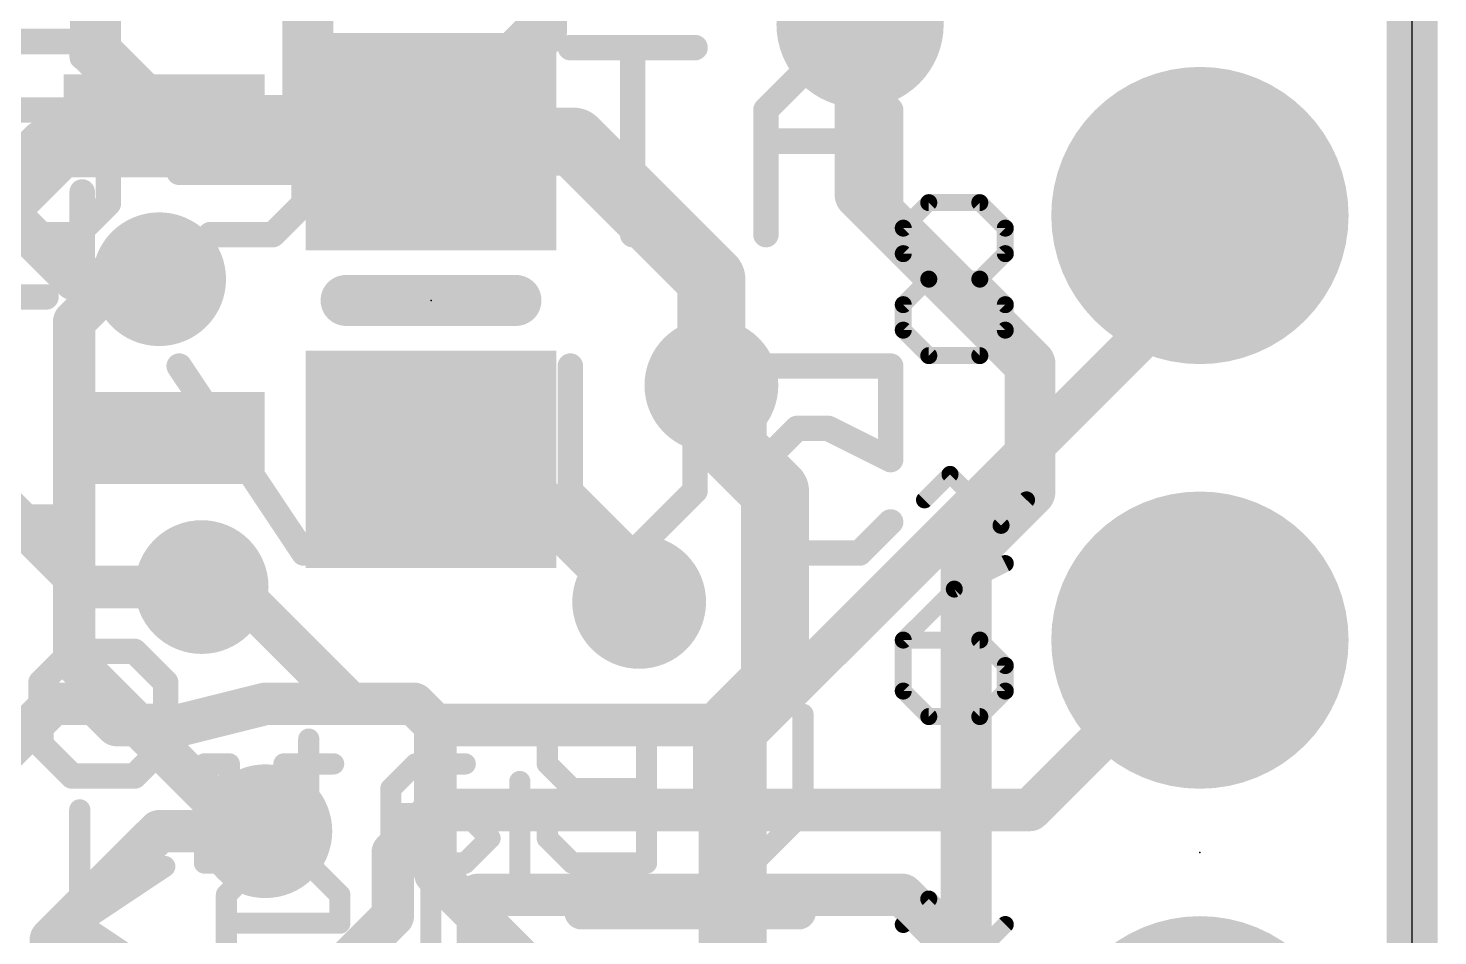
# Model space of a CAD drawing. Extents: x -9 to 9, y -1.3 to 37.
# Drawn here: x 0.61 to 9.04, y 17.28 to 22.71 of the extents above; entities that cross this region are included whole.
import ezdxf

# ---------------------------------------------------------------- set-up
doc = ezdxf.new("R2010")
doc.units = 0
for name, color, linetype in [('1', 12, 'CONTINUOUS'), ('16', 132, 'CONTINUOUS'), ('17', 110, 'CONTINUOUS'), ('18', 110, 'CONTINUOUS'), ('20', 53, 'CONTINUOUS'), ('21', 40, 'CONTINUOUS'), ('22', 6, 'CONTINUOUS'), ('23', 53, 'CONTINUOUS')]:
    doc.layers.add(name, color=color, linetype=linetype)

# ---------------------------------------------------------------- blocks, each defined once
blk = doc.blocks.new('RECT')
blk.add_solid([(-0.5, -0.5), (0.5, -0.5), (-0.5, 0.5), (0.5, 0.5)])
blk = doc.blocks.new('ROUNDP')
at = {"const_width": 0.5}
blk.add_lwpolyline([(0, -0.25, 1), (0, 0.25, 1), (0, -0.25)], format="xyb", dxfattribs=at)
blk = doc.blocks.new('PIE')
at = {"const_width": 0.5}
blk.add_lwpolyline([(0, -0.25, 1), (0, 0.25, 1), (0, -0.25)], format="xyb", dxfattribs=at)
blk = doc.blocks.new('ROUNDV')
at = {"const_width": 0.5}
blk.add_lwpolyline([(0, -0.25, 1), (0, 0.25, 1), (0, -0.25)], format="xyb", dxfattribs=at)

msp = doc.modelspace()

# ---------------------------------------------------------------- linework, layer by layer
at = {"layer": '1'}
for points, const_width in [([(3.683, 22.6924), (3.683, 23.5847)], 0.3048), ([(1.016, 23.495), (1.016, 22.57)], 0.3048), ([(3.683, 22.6924), (3.0226, 22.032)], 0.3048), ([(1.016, 22.57), (1.427, 22.159)], 0.3048), ([(1.427, 22.159), (2.8956, 22.159)], 0.3048), ([(2.8956, 22.159), (3.0226, 22.032)], 0.3048), ([(3.0226, 22.032), (3.368, 22.032)], 0.4064), ([(3.876, 22.032), (3.0226, 22.032)], 0.4064), ([(3.876, 22.032), (4.699, 21.209)], 0.4064), ([(0.381, 21.717), (0.889, 21.209)], 0.254), ([(7.62, 21.59), (7.62, 21.209)], 0.254), ([(4.699, 21.209), (4.699, 20.574)], 0.4064), ([(0.889, 21.209), (1.397, 21.209)], 0.254), ([(7.62, 21.209), (4.953, 18.542)], 0.254), ([(4.699, 20.574), (4.4806, 20.574)], 0.3048), ([(3.0226, 20.132), (2.733, 20.132)], 0.4064), ([(2.733, 20.132), (3.4138, 20.132)], 0.3048), ([(3.4138, 20.132), (4.2672, 19.2786)], 0.3048), ([(0.254, 20.066), (0.9525, 19.3675)], 0.254), ([(0.9525, 19.3675), (1.651, 19.3675)], 0.254), ([(1.27, 19.3675), (1.651, 19.3675)], 0.254), ([(6.604, 18.034), (7.62, 19.05)], 0.254), ([(0.762, 18.669), (0.25, 18.157)], 0.254), ([(1.016, 18.669), (0.762, 18.669)], 0.254), ([(1.143, 18.542), (1.016, 18.669)], 0.254), ([(2.032, 18.669), (1.524, 18.542)], 0.254), ([(2.921, 18.669), (2.032, 18.669)], 0.254), ([(3.048, 18.542), (2.921, 18.669)], 0.254), ([(1.524, 18.542), (1.143, 18.542)], 0.254), ([(4.953, 18.542), (3.048, 18.542)], 0.254), ([(2.794, 17.78), (3.048, 18.034)], 0.254), ([(3.048, 18.034), (6.604, 18.034)], 0.254), ([(0.75, 17.26), (1.397, 17.907)], 0.254), ([(1.397, 17.907), (2.032, 17.907)], 0.254), ([(2.794, 17.399), (2.794, 17.78)], 0.254), ([(3.302, 17.018), (3.302, 17.526)], 0.254), ([(3.302, 17.526), (5.842, 17.526)], 0.254), ([(5.842, 17.526), (6.858, 16.51)], 0.254), ([(2.54, 17.145), (2.794, 17.399)], 0.254), ([(0.75, 16.447), (0.75, 17.26)], 0.254)]:
    msp.add_lwpolyline(points, dxfattribs=dict(at, const_width=const_width))
for points, const_width in [([(3.7369, 22.6385, 1), (3.6291, 22.7463)], 0.1524), ([(3.6068, 22.6924, 1), (3.7592, 22.6924)], 0.1524), ([(1.0699, 22.6239, 1), (0.9621, 22.5161)], 0.1524), ([(0.9398, 22.57, 1), (1.0922, 22.57)], 0.1524), ([(1.427, 22.2352, 1), (1.427, 22.0828)], 0.1524), ([(1.3731, 22.1051, 1), (1.4809, 22.2129)], 0.1524), ([(2.9495, 22.2129, 1), (2.8417, 22.1051)], 0.1524), ([(2.8956, 22.0828, 1), (2.8956, 22.2352)], 0.1524), ([(3.0226, 22.1336, 1), (3.0226, 21.9304)], 0.2032), ([(3.0226, 22.1336, 1), (3.0226, 21.9304)], 0.2032), ([(3.368, 21.9304, 1), (3.368, 22.1336)], 0.2032), ([(3.9478, 22.1038, 1), (3.8042, 21.9602)], 0.2032), ([(3.876, 21.9304, 1), (3.876, 22.1336)], 0.2032), ([(2.9687, 22.0859, 1), (3.0765, 21.9781)], 0.1524), ([(2.9687, 21.9781, 1), (3.0765, 22.0859)], 0.1524), ([(7.6835, 21.59, 1), (7.5565, 21.59)], 0.127), ([(4.8006, 21.209, 1), (4.5974, 21.209)], 0.2032), ([(0.889, 21.2725, 1), (0.889, 21.1455)], 0.127), ([(1.397, 21.1455, 1), (1.397, 21.2725)], 0.127), ([(4.6272, 21.1372, 1), (4.7708, 21.2808)], 0.2032), ([(7.6649, 21.1641, 1), (7.5751, 21.2539)], 0.127), ([(0.8441, 21.1641, 1), (0.9339, 21.2539)], 0.127), ([(7.5565, 21.209, 1), (7.6835, 21.209)], 0.127), ([(4.4806, 20.6502, 1), (4.4806, 20.4978)], 0.1524), ([(4.5974, 20.574, 1), (4.8006, 20.574)], 0.2032), ([(4.699, 20.4978, 1), (4.699, 20.6502)], 0.1524), ([(2.733, 20.2336, 1), (2.733, 20.0304)], 0.2032), ([(3.0226, 20.0304, 1), (3.0226, 20.2336)], 0.2032), ([(2.733, 20.2082, 1), (2.733, 20.0558)], 0.1524), ([(3.4677, 20.1859, 1), (3.3599, 20.0781)], 0.1524), ([(3.4138, 20.0558, 1), (3.4138, 20.2082)], 0.1524), ([(0.9525, 19.431, 1), (0.9525, 19.304)], 0.127), ([(0.9076, 19.3226, 1), (0.9974, 19.4124)], 0.127), ([(1.27, 19.431, 1), (1.27, 19.304)], 0.127), ([(1.651, 19.304, 1), (1.651, 19.431)], 0.127), ([(1.651, 19.304, 1), (1.651, 19.431)], 0.127), ([(4.2133, 19.2247, 1), (4.3211, 19.3325)], 0.1524), ([(7.6649, 19.0051, 1), (7.5751, 19.0949)], 0.127), ([(0.762, 18.7325, 1), (0.762, 18.6055)], 0.127), ([(0.8069, 18.6241, 1), (0.7171, 18.7139)], 0.127), ([(1.0609, 18.7139, 1), (0.9711, 18.6241)], 0.127), ([(1.016, 18.6055, 1), (1.016, 18.7325)], 0.127), ([(2.032, 18.7325, 1), (2.032, 18.6055)], 0.127), ([(2.0474, 18.6074, 1), (2.0166, 18.7306)], 0.127), ([(2.9659, 18.7139, 1), (2.8761, 18.6241)], 0.127), ([(2.921, 18.6055, 1), (2.921, 18.7325)], 0.127), ([(1.143, 18.6055, 1), (1.143, 18.4785)], 0.127), ([(1.0981, 18.4971, 1), (1.1879, 18.5869)], 0.127), ([(1.5086, 18.6036, 1), (1.5394, 18.4804)], 0.127), ([(1.524, 18.4785, 1), (1.524, 18.6055)], 0.127), ([(3.048, 18.6055, 1), (3.048, 18.4785)], 0.127), ([(3.0031, 18.4971, 1), (3.0929, 18.5869)], 0.127), ([(4.9081, 18.5869, 1), (4.9979, 18.4971)], 0.127), ([(4.953, 18.4785, 1), (4.953, 18.6055)], 0.127), ([(3.048, 18.0975, 1), (3.048, 17.9705)], 0.127), ([(3.0929, 17.9891, 1), (3.0031, 18.0789)], 0.127), ([(6.5591, 18.0789, 1), (6.6489, 17.9891)], 0.127), ([(6.604, 17.9705, 1), (6.604, 18.0975)], 0.127), ([(1.397, 17.9705, 1), (1.397, 17.8435)], 0.127), ([(1.4419, 17.8621, 1), (1.3521, 17.9519)], 0.127), ([(2.032, 17.8435, 1), (2.032, 17.9705)], 0.127), ([(2.8575, 17.78, 1), (2.7305, 17.78)], 0.127), ([(2.7491, 17.8249, 1), (2.8389, 17.7351)], 0.127), ([(3.3655, 17.526, 1), (3.2385, 17.526)], 0.127), ([(3.302, 17.5895, 1), (3.302, 17.4625)], 0.127), ([(5.8869, 17.5709, 1), (5.7971, 17.4811)], 0.127), ([(5.842, 17.4625, 1), (5.842, 17.5895)], 0.127), ([(2.7305, 17.399, 1), (2.8575, 17.399)], 0.127), ([(2.8389, 17.3541, 1), (2.7491, 17.4439)], 0.127), ([(0.8135, 17.26, 1), (0.6865, 17.26)], 0.127), ([(0.7051, 17.3049, 1), (0.7949, 17.2151)], 0.127)]:
    msp.add_lwpolyline(points, format="xyb", dxfattribs=dict(at, const_width=const_width))
at = {"layer": '16'}
for points, const_width in [([(8.89, 0), (8.89, 36.83)], 0.3048), ([(2.286, 26.416), (2.286, 22.225)], 0.3048), ([(5.588, 21.717), (5.588, 25.019)], 0.3048), ([(2.286, 22.225), (2.032, 21.971)], 0.3048), ([(0.0635, 21.2946), (0.7399, 21.971)], 0.4064), ([(2.032, 21.971), (0.7399, 21.971)], 0.3048), ([(6.604, 20.701), (5.588, 21.717)], 0.3048), ([(1.143, 21.209), (0.889, 20.955)], 0.254), ([(1.397, 21.209), (1.143, 21.209)], 0.254), ([(0.889, 20.955), (0.889, 18.923)], 0.254), ([(6.604, 19.939), (6.604, 20.701)], 0.3048), ([(4.826, 20.447), (4.699, 20.574)], 0.4064), ([(4.826, 20.193), (4.826, 20.447)], 0.4064), ([(5.08, 19.939), (4.826, 20.193)], 0.4064), ([(5.08, 18.796), (5.08, 19.939)], 0.4064), ([(6.223, 19.558), (6.604, 19.939)], 0.3048), ([(1.651, 19.3675), (1.651, 19.558)], 0.254), ([(1.651, 19.558), (2.54, 18.669)], 0.254), ([(6.223, 16.129), (6.223, 19.558)], 0.3048), ([(0.889, 18.923), (1.905, 17.907)], 0.254), ([(4.826, 18.542), (5.08, 18.796)], 0.4064), ([(2.54, 18.669), (2.921, 18.669)], 0.254), ([(2.921, 18.669), (3.048, 18.542)], 0.254), ([(4.826, 15.24), (4.826, 18.542)], 0.4064), ([(3.048, 18.542), (3.048, 17.653)], 0.254), ([(1.905, 17.907), (2.032, 17.907)], 0.254), ([(4.064, 16.637), (3.048, 17.653)], 0.254)]:
    msp.add_lwpolyline(points, dxfattribs=dict(at, const_width=const_width))
for points, const_width in [([(2.3399, 22.1711, 1), (2.2321, 22.2789)], 0.1524), ([(2.2098, 22.225, 1), (2.3622, 22.225)], 0.1524), ([(0.8118, 21.8992, 1), (0.6681, 22.0428)], 0.2032), ([(0.7399, 22.0472, 1), (0.7399, 21.8948)], 0.1524), ([(1.9781, 22.0249, 1), (2.0859, 21.9171)], 0.1524), ([(2.032, 21.8948, 1), (2.032, 22.0472)], 0.1524), ([(5.6419, 21.7709, 1), (5.5341, 21.6631)], 0.1524), ([(5.5118, 21.717, 1), (5.6642, 21.717)], 0.1524), ([(1.143, 21.2725, 1), (1.143, 21.1455)], 0.127), ([(1.1879, 21.1641, 1), (1.0981, 21.2539)], 0.127), ([(1.397, 21.1455, 1), (1.397, 21.2725)], 0.127), ([(0.9525, 20.955, 1), (0.8255, 20.955)], 0.127), ([(0.8441, 20.9999, 1), (0.9339, 20.9101)], 0.127), ([(6.6802, 20.701, 1), (6.5278, 20.701)], 0.1524), ([(6.5501, 20.6471, 1), (6.6579, 20.7549)], 0.1524), ([(4.7708, 20.6458, 1), (4.6272, 20.5022)], 0.2032), ([(4.9276, 20.447, 1), (4.7244, 20.447)], 0.2032), ([(4.7542, 20.3752, 1), (4.8978, 20.5188)], 0.2032), ([(4.8978, 20.2648, 1), (4.7542, 20.1212)], 0.2032), ([(4.7244, 20.193, 1), (4.9276, 20.193)], 0.2032), ([(5.1816, 19.939, 1), (4.9784, 19.939)], 0.2032), ([(5.0082, 19.8672, 1), (5.1518, 20.0108)], 0.2032), ([(6.6579, 19.8851, 1), (6.5501, 19.9929)], 0.1524), ([(6.5278, 19.939, 1), (6.6802, 19.939)], 0.1524), ([(1.7145, 19.558, 1), (1.5875, 19.558)], 0.127), ([(1.6959, 19.6029, 1), (1.6061, 19.5131)], 0.127), ([(6.2992, 19.558, 1), (6.1468, 19.558)], 0.1524), ([(6.1691, 19.6119, 1), (6.2769, 19.5041)], 0.1524), ([(1.5875, 19.3675, 1), (1.7145, 19.3675)], 0.127), ([(0.9339, 18.9679, 1), (0.8441, 18.8781)], 0.127), ([(0.8255, 18.923, 1), (0.9525, 18.923)], 0.127), ([(5.1518, 18.7242, 1), (5.0082, 18.8678)], 0.2032), ([(4.9784, 18.796, 1), (5.1816, 18.796)], 0.2032), ([(2.54, 18.7325, 1), (2.54, 18.6055)], 0.127), ([(2.9659, 18.7139, 1), (2.8761, 18.6241)], 0.127), ([(2.921, 18.6055, 1), (2.921, 18.7325)], 0.127), ([(2.4951, 18.6241, 1), (2.5849, 18.7139)], 0.127), ([(4.9276, 18.542, 1), (4.7244, 18.542)], 0.2032), ([(4.7542, 18.6138, 1), (4.8978, 18.4702)], 0.2032), ([(3.1115, 18.542, 1), (2.9845, 18.542)], 0.127), ([(3.0031, 18.4971, 1), (3.0929, 18.5869)], 0.127), ([(1.905, 17.9705, 1), (1.905, 17.8435)], 0.127), ([(1.8601, 17.8621, 1), (1.9499, 17.9519)], 0.127), ([(2.032, 17.8435, 1), (2.032, 17.9705)], 0.127), ([(3.0929, 17.6979, 1), (3.0031, 17.6081)], 0.127), ([(2.9845, 17.653, 1), (3.1115, 17.653)], 0.127)]:
    msp.add_lwpolyline(points, format="xyb", dxfattribs=dict(at, const_width=const_width))
at = {"layer": '20'}
msp.add_line((8.89, 0.4445), (8.89, 34.163), dxfattribs=at)
at = {"layer": '21'}
for points, const_width in [([(-0.683, 22.631), (0.937, 22.631)], 0.1524), ([(0.937, 22.631), (0.937, 22.537)], 0.1524), ([(0.937, 21.731), (0.937, 20.687)], 0.1524), ([(5.8463, 21.5145), (5.9988, 21.667)], 0.1016), ([(5.9988, 21.667), (6.3039, 21.667)], 0.1016), ([(6.3039, 21.667), (6.4564, 21.5145)], 0.1016), ([(5.8463, 21.3619), (5.8463, 21.5145)], 0.1016), ([(6.4564, 21.5145), (6.4564, 21.3619)], 0.1016), ([(5.9988, 21.2094), (5.8463, 21.3619)], 0.1016), ([(6.4564, 21.3619), (6.3039, 21.2094)], 0.1016), ([(5.8463, 21.0569), (5.9988, 21.2094)], 0.1016), ([(5.9988, 21.2094), (6.3039, 21.2094)], 0.1016), ([(6.3039, 21.2094), (6.4564, 21.0569)], 0.1016), ([(3.5306, 21.082), (2.5146, 21.082)], 0.3048), ([(5.8463, 20.9043), (5.8463, 21.0569)], 0.1016), ([(6.4564, 21.0569), (6.4564, 20.9043)], 0.1016), ([(5.9988, 20.7518), (5.8463, 20.9043)], 0.1016), ([(6.4564, 20.9043), (6.3039, 20.7518)], 0.1016), ([(6.3039, 20.7518), (5.9988, 20.7518)], 0.1016), ([(5.9733, 19.889), (6.1258, 20.0415)], 0.1016), ([(6.1258, 20.0415), (6.4309, 19.7365)], 0.1016), ([(0.937, 19.881), (0.937, 19.787)], 0.1524), ([(6.4309, 19.7365), (6.5834, 19.889)], 0.1016), ([(0.937, 19.787), (-0.683, 19.787)], 0.1524), ([(6.4564, 19.508), (6.1513, 19.3555)], 0.1016), ([(6.1513, 19.3555), (5.8463, 19.0504)], 0.1016), ([(0.8769, 18.9829), (0.6904, 18.7965)], 0.1524), ([(1.2497, 18.9829), (0.8769, 18.9829)], 0.1524), ([(1.4361, 18.7965), (1.2497, 18.9829)], 0.1524), ([(5.8463, 19.0504), (5.8463, 18.7453)], 0.1016), ([(6.3039, 19.0504), (5.8463, 19.0504)], 0.1016), ([(6.4564, 18.8979), (6.3039, 19.0504)], 0.1016), ([(6.4564, 18.7453), (6.4564, 18.8979)], 0.1016), ([(0.6904, 18.7965), (0.6904, 18.4236)], 0.1524), ([(1.4361, 18.4236), (1.4361, 18.7965)], 0.1524), ([(5.8463, 18.7453), (5.9988, 18.5928)], 0.1016), ([(6.3039, 18.5928), (6.4564, 18.7453)], 0.1016), ([(5.9988, 18.5928), (6.3039, 18.5928)], 0.1016), ([(0.6904, 18.4236), (0.8769, 18.2372)], 0.1524), ([(1.2497, 18.2372), (1.4361, 18.4236)], 0.1524), ([(0.8769, 18.2372), (1.2497, 18.2372)], 0.1524), ([(3.5535, 18.2043), (3.5535, 17.5264)], 0.127), ([(0.9223, 17.018), (0.9223, 18.0349)], 0.127), ([(3.0213, 17.8654), (3.0213, 17.1875)], 0.127), ([(0.9223, 17.357), (1.4307, 17.6959)], 0.127), ([(1.7994, 17.5264), (1.9688, 17.6959)], 0.127), ([(1.9688, 17.6959), (2.3078, 17.6959)], 0.127), ([(2.3078, 17.6959), (2.4773, 17.5264)], 0.127), ([(2.8518, 17.6959), (3.1908, 17.6959)], 0.127), ([(1.7994, 17.1875), (1.7994, 17.5264)], 0.127), ([(2.4773, 17.5264), (2.4773, 17.357)], 0.127), ([(5.8463, 17.349), (5.9988, 17.5015)], 0.1016), ([(5.9988, 17.5015), (6.3039, 17.1965)], 0.1016), ([(3.922, 17.421), (5.222, 17.421)], 0.2032), ([(1.4307, 17.018), (0.9223, 17.357)], 0.127), ([(2.4773, 17.357), (1.7994, 17.357)], 0.127), ([(6.3039, 17.1965), (6.4564, 17.349)], 0.1016)]:
    msp.add_lwpolyline(points, dxfattribs=dict(at, const_width=const_width))
for points, const_width in [([(0.9751, 22.631, 1), (0.8989, 22.631)], 0.0762), ([(0.937, 22.5929, 1), (0.937, 22.6691)], 0.0762), ([(0.8989, 22.537, 1), (0.9751, 22.537)], 0.0762), ([(0.9751, 21.731, 1), (0.8989, 21.731)], 0.0762), ([(5.9988, 21.6924, 1), (5.9988, 21.6416)], 0.0508), ([(6.0168, 21.649, 1), (5.9808, 21.6849)], 0.0508), ([(6.3218, 21.6849, 1), (6.2859, 21.649)], 0.0508), ([(6.3039, 21.6416, 1), (6.3039, 21.6924)], 0.0508), ([(5.8717, 21.5145, 1), (5.8209, 21.5145)], 0.0508), ([(5.8283, 21.5324, 1), (5.8642, 21.4965)], 0.0508), ([(6.4818, 21.5145, 1), (6.431, 21.5145)], 0.0508), ([(6.4384, 21.4965, 1), (6.4744, 21.5324)], 0.0508), ([(5.8642, 21.3799, 1), (5.8283, 21.344)], 0.0508), ([(6.4744, 21.344, 1), (6.4384, 21.3799)], 0.0508), ([(5.8209, 21.3619, 1), (5.8717, 21.3619)], 0.0508), ([(6.431, 21.3619, 1), (6.4818, 21.3619)], 0.0508), ([(5.9988, 21.2348, 1), (5.9988, 21.184)], 0.0508), ([(6.0168, 21.1914, 1), (5.9808, 21.2274)], 0.0508), ([(5.9808, 21.1914, 1), (6.0168, 21.2274)], 0.0508), ([(6.3218, 21.2274, 1), (6.2859, 21.1914)], 0.0508), ([(6.2859, 21.2274, 1), (6.3218, 21.1914)], 0.0508), ([(6.3039, 21.184, 1), (6.3039, 21.2348)], 0.0508), ([(2.5146, 21.1582, 1), (2.5146, 21.0058)], 0.1524), ([(3.5306, 21.0058, 1), (3.5306, 21.1582)], 0.1524), ([(5.8717, 21.0569, 1), (5.8209, 21.0569)], 0.0508), ([(5.8283, 21.0748, 1), (5.8642, 21.0389)], 0.0508), ([(6.4818, 21.0569, 1), (6.431, 21.0569)], 0.0508), ([(6.4384, 21.0389, 1), (6.4744, 21.0748)], 0.0508), ([(5.8642, 20.9223, 1), (5.8283, 20.8864)], 0.0508), ([(5.8209, 20.9043, 1), (5.8717, 20.9043)], 0.0508), ([(6.431, 20.9043, 1), (6.4818, 20.9043)], 0.0508), ([(6.4744, 20.8864, 1), (6.4384, 20.9223)], 0.0508), ([(5.9988, 20.7772, 1), (5.9988, 20.7264)], 0.0508), ([(5.9808, 20.7338, 1), (6.0168, 20.7698)], 0.0508), ([(6.2859, 20.7698, 1), (6.3218, 20.7338)], 0.0508), ([(6.3039, 20.7264, 1), (6.3039, 20.7772)], 0.0508), ([(0.8989, 20.687, 1), (0.9751, 20.687)], 0.0762), ([(6.1438, 20.0595, 1), (6.1078, 20.0236)], 0.0508), ([(6.1438, 20.0236, 1), (6.1078, 20.0595)], 0.0508), ([(0.9751, 19.881, 1), (0.8989, 19.881)], 0.0762), ([(5.9553, 19.9069, 1), (5.9912, 19.871)], 0.0508), ([(6.6014, 19.871, 1), (6.5654, 19.9069)], 0.0508), ([(0.8989, 19.787, 1), (0.9751, 19.787)], 0.0762), ([(0.937, 19.7489, 1), (0.937, 19.8251)], 0.0762), ([(6.4129, 19.7544, 1), (6.4488, 19.7185)], 0.0508), ([(6.4129, 19.7185, 1), (6.4488, 19.7544)], 0.0508), ([(6.4678, 19.4853, 1), (6.445, 19.5307)], 0.0508), ([(6.14, 19.3782, 1), (6.1627, 19.3327)], 0.0508), ([(6.1693, 19.3375, 1), (6.1334, 19.3734)], 0.0508), ([(0.8769, 19.021, 1), (0.8769, 18.9448)], 0.0762), ([(0.9038, 18.956, 1), (0.8499, 19.0098)], 0.0762), ([(1.2767, 19.0098, 1), (1.2228, 18.956)], 0.0762), ([(1.2497, 18.9448, 1), (1.2497, 19.021)], 0.0762), ([(5.8283, 19.0684, 1), (5.8642, 19.0324)], 0.0508), ([(5.8717, 19.0504, 1), (5.8209, 19.0504)], 0.0508), ([(5.8463, 19.0758, 1), (5.8463, 19.025)], 0.0508), ([(6.3218, 19.0684, 1), (6.2859, 19.0324)], 0.0508), ([(6.3039, 19.025, 1), (6.3039, 19.0758)], 0.0508), ([(6.4818, 18.8979, 1), (6.431, 18.8979)], 0.0508), ([(6.4384, 18.8799, 1), (6.4744, 18.9158)], 0.0508), ([(0.7285, 18.7965, 1), (0.6523, 18.7965)], 0.0762), ([(0.6635, 18.8234, 1), (0.7174, 18.7695)], 0.0762), ([(1.4742, 18.7965, 1), (1.398, 18.7965)], 0.0762), ([(1.4092, 18.7695, 1), (1.4631, 18.8234)], 0.0762), ([(5.8642, 18.7633, 1), (5.8283, 18.7274)], 0.0508), ([(6.4744, 18.7274, 1), (6.4384, 18.7633)], 0.0508), ([(5.8209, 18.7453, 1), (5.8717, 18.7453)], 0.0508), ([(6.431, 18.7453, 1), (6.4818, 18.7453)], 0.0508), ([(5.9988, 18.6182, 1), (5.9988, 18.5674)], 0.0508), ([(5.9808, 18.5748, 1), (6.0168, 18.6108)], 0.0508), ([(6.2859, 18.6108, 1), (6.3218, 18.5748)], 0.0508), ([(6.3039, 18.5674, 1), (6.3039, 18.6182)], 0.0508), ([(0.7174, 18.4506, 1), (0.6635, 18.3967)], 0.0762), ([(0.6523, 18.4236, 1), (0.7285, 18.4236)], 0.0762), ([(1.398, 18.4236, 1), (1.4742, 18.4236)], 0.0762), ([(1.4631, 18.3967, 1), (1.4092, 18.4506)], 0.0762), ([(0.8769, 18.2753, 1), (0.8769, 18.1991)], 0.0762), ([(0.8499, 18.2103, 1), (0.9038, 18.2641)], 0.0762), ([(1.2228, 18.2641, 1), (1.2767, 18.2103)], 0.0762), ([(1.2497, 18.1991, 1), (1.2497, 18.2753)], 0.0762), ([(3.5852, 18.2043, 1), (3.5217, 18.2043)], 0.0635), ([(0.9541, 18.0349, 1), (0.8906, 18.0349)], 0.0635), ([(3.0531, 17.8654, 1), (2.9895, 17.8654)], 0.0635), ([(1.4484, 17.6695, 1), (1.4131, 17.7223)], 0.0635), ([(1.9688, 17.7277, 1), (1.9688, 17.6642)], 0.0635), ([(1.9913, 17.6735, 1), (1.9464, 17.7184)], 0.0635), ([(2.3302, 17.7184, 1), (2.2853, 17.6735)], 0.0635), ([(2.3078, 17.6642, 1), (2.3078, 17.7277)], 0.0635), ([(2.8518, 17.7277, 1), (2.8518, 17.6642)], 0.0635), ([(3.1908, 17.6642, 1), (3.1908, 17.7277)], 0.0635), ([(1.8311, 17.5264, 1), (1.7676, 17.5264)], 0.0635), ([(1.7769, 17.5489, 1), (1.8218, 17.504)], 0.0635), ([(2.509, 17.5264, 1), (2.4455, 17.5264)], 0.0635), ([(2.4548, 17.504, 1), (2.4997, 17.5489)], 0.0635), ([(3.5217, 17.5264, 1), (3.5852, 17.5264)], 0.0635), ([(6.0168, 17.5195, 1), (5.9808, 17.4836)], 0.0508), ([(6.0168, 17.4836, 1), (5.9808, 17.5195)], 0.0508), ([(3.922, 17.4718, 1), (3.922, 17.3702)], 0.1016), ([(5.222, 17.3702, 1), (5.222, 17.4718)], 0.1016), ([(0.9399, 17.3834, 1), (0.9047, 17.3305)], 0.0635), ([(0.9047, 17.3834, 1), (0.9399, 17.3305)], 0.0635), ([(1.7994, 17.3887, 1), (1.7994, 17.3252)], 0.0635), ([(2.4455, 17.357, 1), (2.509, 17.357)], 0.0635), ([(2.4773, 17.3252, 1), (2.4773, 17.3887)], 0.0635), ([(5.8283, 17.3669, 1), (5.8642, 17.331)], 0.0508), ([(6.4744, 17.331, 1), (6.4384, 17.3669)], 0.0508)]:
    msp.add_lwpolyline(points, format="xyb", dxfattribs=dict(at, const_width=const_width))
at = {"layer": '22'}
for points, const_width in [([(4.6014, 22.5943), (3.8557, 22.5943)], 0.1524), ([(4.2286, 21.4757), (4.2286, 22.5943)], 0.1524), ([(5.3979, 22.5943), (5.0251, 22.2214)], 0.1524), ([(5.7708, 22.2214), (5.3979, 22.5943)], 0.1524), ([(0.3475, 22.2214), (0.9068, 22.2214)], 0.1524), ([(0.9068, 22.2214), (1.0932, 22.035)], 0.1524), ([(1.7033, 22.2214), (1.5169, 22.035)], 0.1524), ([(2.0762, 22.2214), (1.7033, 22.2214)], 0.1524), ([(2.2626, 22.035), (2.0762, 22.2214)], 0.1524), ([(2.8727, 22.2214), (2.6863, 22.035)], 0.1524), ([(3.0592, 22.035), (2.8727, 22.2214)], 0.1524), ([(3.2456, 22.2214), (3.0592, 22.035)], 0.1524), ([(3.432, 22.2214), (3.2456, 22.2214)], 0.1524), ([(3.432, 21.4757), (3.432, 22.2214)], 0.1524), ([(5.0251, 22.2214), (5.0251, 21.4757)], 0.1524), ([(5.7708, 21.4757), (5.7708, 22.2214)], 0.1524), ([(1.0932, 22.035), (1.0932, 21.6621)], 0.1524), ([(1.5169, 22.035), (1.5169, 21.8485)], 0.1524), ([(2.2626, 21.6621), (2.2626, 22.035)], 0.1524), ([(2.6863, 22.035), (2.6863, 21.4757)], 0.1524), ([(3.0592, 22.035), (3.0592, 21.4757)], 0.1524), ([(5.7708, 22.035), (5.0251, 22.035)], 0.1524), ([(1.5169, 21.8485), (2.2626, 21.8485)], 0.1524), ([(1.0932, 21.6621), (0.9068, 21.4757)], 0.1524), ([(2.0762, 21.4757), (2.2626, 21.6621)], 0.1524), ([(0.9068, 21.4757), (0.3475, 21.4757)], 0.1524), ([(1.7033, 21.4757), (2.0762, 21.4757)], 0.1524), ([(0.7204, 21.1029), (0.5339, 21.1029)], 0.1524), ([(2.2626, 19.5707), (1.5169, 20.6893)], 0.1524), ([(3.8557, 19.9436), (3.8557, 20.6893)], 0.1524), ([(4.6014, 20.6893), (4.6014, 19.9436)], 0.1524), ([(5.0251, 20.6893), (5.7708, 20.6893)], 0.1524), ([(5.7708, 20.6893), (5.7708, 20.13)], 0.1524), ([(5.2115, 20.3164), (5.0251, 20.13)], 0.1524), ([(5.3979, 20.3164), (5.2115, 20.3164)], 0.1524), ([(5.7708, 20.13), (5.3979, 20.3164)], 0.1524), ([(5.0251, 20.13), (5.0251, 19.7571)], 0.1524), ([(4.2286, 19.5707), (3.8557, 19.9436)], 0.1524), ([(4.6014, 19.9436), (4.2286, 19.5707)], 0.1524), ([(5.0251, 19.7571), (5.2115, 19.5707)], 0.1524), ([(5.5844, 19.5707), (5.7708, 19.7571)], 0.1524), ([(5.2115, 19.5707), (5.5844, 19.5707)], 0.1524), ([(3.8662, 18.6063), (3.7179, 18.458)], 0.127), ([(4.3111, 18.6063), (3.8662, 18.6063)], 0.127), ([(4.3111, 17.7165), (4.3111, 18.6063)], 0.127), ([(4.6534, 18.0131), (4.6534, 18.6063)], 0.127), ([(5.2466, 18.6063), (5.2466, 18.0131)], 0.127), ([(2.2917, 18.458), (2.2917, 17.8648)], 0.127), ([(3.7179, 18.458), (3.7179, 18.3097)], 0.127), ([(1.8163, 18.3097), (1.6681, 18.3097)], 0.127), ([(1.6681, 18.3097), (1.6681, 18.1614)], 0.127), ([(1.8163, 18.1614), (1.8163, 18.3097)], 0.127), ([(2.44, 18.3097), (2.1434, 18.3097)], 0.127), ([(2.9307, 18.3097), (2.7824, 18.1614)], 0.127), ([(3.2272, 18.3097), (2.9307, 18.3097)], 0.127), ([(3.7179, 18.3097), (3.8662, 18.1614)], 0.127), ([(1.6681, 18.1614), (1.8163, 18.1614)], 0.127), ([(2.7824, 18.1614), (2.7824, 17.7165)], 0.127), ([(3.8662, 18.1614), (3.7179, 18.0131)], 0.127), ([(4.3111, 18.1614), (3.8662, 18.1614)], 0.127), ([(3.2272, 18.0131), (2.7824, 18.0131)], 0.127), ([(3.3755, 17.8648), (3.2272, 18.0131)], 0.127), ([(3.7179, 18.0131), (3.7179, 17.8648)], 0.127), ([(4.95, 17.7165), (4.6534, 18.0131)], 0.127), ([(5.2466, 18.0131), (4.95, 17.7165)], 0.127), ([(1.8163, 17.8648), (1.6681, 17.8648)], 0.127), ([(1.6681, 17.8648), (1.6681, 17.7165)], 0.127), ([(1.8163, 17.7165), (1.8163, 17.8648)], 0.127), ([(2.2917, 17.8648), (2.1434, 17.7165)], 0.127), ([(3.2272, 17.7165), (3.3755, 17.8648)], 0.127), ([(3.7179, 17.8648), (3.8662, 17.7165)], 0.127), ([(1.6681, 17.7165), (1.8163, 17.7165)], 0.127), ([(2.7824, 17.7165), (3.2272, 17.7165)], 0.127), ([(3.8662, 17.7165), (4.3111, 17.7165)], 0.127)]:
    msp.add_lwpolyline(points, dxfattribs=dict(at, const_width=const_width))
for points, const_width in [([(3.8557, 22.6324, 1), (3.8557, 22.5562)], 0.0762), ([(4.2667, 22.5943, 1), (4.1905, 22.5943)], 0.0762), ([(4.6014, 22.5562, 1), (4.6014, 22.6324)], 0.0762), ([(5.4249, 22.6212, 1), (5.371, 22.5673)], 0.0762), ([(5.4249, 22.5673, 1), (5.371, 22.6212)], 0.0762), ([(0.9337, 22.2483, 1), (0.8798, 22.1945)], 0.0762), ([(0.9068, 22.1833, 1), (0.9068, 22.2595)], 0.0762), ([(1.7033, 22.2595, 1), (1.7033, 22.1833)], 0.0762), ([(1.7303, 22.1945, 1), (1.6764, 22.2483)], 0.0762), ([(2.1031, 22.2483, 1), (2.0492, 22.1945)], 0.0762), ([(2.0762, 22.1833, 1), (2.0762, 22.2595)], 0.0762), ([(2.8997, 22.2483, 1), (2.8458, 22.1945)], 0.0762), ([(2.8997, 22.1945, 1), (2.8458, 22.2483)], 0.0762), ([(3.2456, 22.2595, 1), (3.2456, 22.1833)], 0.0762), ([(3.2725, 22.1945, 1), (3.2186, 22.2483)], 0.0762), ([(3.4701, 22.2214, 1), (3.3939, 22.2214)], 0.0762), ([(3.432, 22.1833, 1), (3.432, 22.2595)], 0.0762), ([(5.0632, 22.2214, 1), (4.987, 22.2214)], 0.0762), ([(4.9982, 22.2483, 1), (5.052, 22.1945)], 0.0762), ([(5.8089, 22.2214, 1), (5.7327, 22.2214)], 0.0762), ([(5.7439, 22.1945, 1), (5.7977, 22.2483)], 0.0762), ([(1.1313, 22.035, 1), (1.0551, 22.035)], 0.0762), ([(1.0663, 22.008, 1), (1.1202, 22.0619)], 0.0762), ([(1.555, 22.035, 1), (1.4788, 22.035)], 0.0762), ([(1.49, 22.0619, 1), (1.5438, 22.008)], 0.0762), ([(2.3007, 22.035, 1), (2.2245, 22.035)], 0.0762), ([(2.2357, 22.008, 1), (2.2895, 22.0619)], 0.0762), ([(2.7244, 22.035, 1), (2.6482, 22.035)], 0.0762), ([(2.6594, 22.0619, 1), (2.7132, 22.008)], 0.0762), ([(3.0322, 22.0619, 1), (3.0861, 22.008)], 0.0762), ([(3.0973, 22.035, 1), (3.0211, 22.035)], 0.0762), ([(3.0322, 22.008, 1), (3.0861, 22.0619)], 0.0762), ([(5.0251, 22.0731, 1), (5.0251, 21.9969)], 0.0762), ([(5.7708, 21.9969, 1), (5.7708, 22.0731)], 0.0762), ([(1.5169, 21.8866, 1), (1.5169, 21.8104)], 0.0762), ([(2.2626, 21.8104, 1), (2.2626, 21.8866)], 0.0762), ([(1.4788, 21.8485, 1), (1.555, 21.8485)], 0.0762), ([(1.0551, 21.6621, 1), (1.1313, 21.6621)], 0.0762), ([(1.1202, 21.6352, 1), (1.0663, 21.6891)], 0.0762), ([(2.2245, 21.6621, 1), (2.3007, 21.6621)], 0.0762), ([(2.2895, 21.6352, 1), (2.2357, 21.6891)], 0.0762), ([(0.8798, 21.5026, 1), (0.9337, 21.4488)], 0.0762), ([(0.9068, 21.4376, 1), (0.9068, 21.5138)], 0.0762), ([(1.7033, 21.5138, 1), (1.7033, 21.4376)], 0.0762), ([(2.0492, 21.5026, 1), (2.1031, 21.4488)], 0.0762), ([(2.0762, 21.4376, 1), (2.0762, 21.5138)], 0.0762), ([(2.6482, 21.4757, 1), (2.7244, 21.4757)], 0.0762), ([(3.0211, 21.4757, 1), (3.0973, 21.4757)], 0.0762), ([(3.3939, 21.4757, 1), (3.4701, 21.4757)], 0.0762), ([(4.1905, 21.4757, 1), (4.2667, 21.4757)], 0.0762), ([(4.987, 21.4757, 1), (5.0632, 21.4757)], 0.0762), ([(5.7327, 21.4757, 1), (5.8089, 21.4757)], 0.0762), ([(0.7204, 21.0648, 1), (0.7204, 21.141)], 0.0762), ([(1.5486, 20.7104, 1), (1.4852, 20.6681)], 0.0762), ([(3.8938, 20.6893, 1), (3.8176, 20.6893)], 0.0762), ([(4.6395, 20.6893, 1), (4.5633, 20.6893)], 0.0762), ([(5.0251, 20.7274, 1), (5.0251, 20.6512)], 0.0762), ([(5.8089, 20.6893, 1), (5.7327, 20.6893)], 0.0762), ([(5.7708, 20.6512, 1), (5.7708, 20.7274)], 0.0762), ([(5.2115, 20.3545, 1), (5.2115, 20.2783)], 0.0762), ([(5.2385, 20.2895, 1), (5.1846, 20.3433)], 0.0762), ([(5.415, 20.3505, 1), (5.3809, 20.2823)], 0.0762), ([(5.3979, 20.2783, 1), (5.3979, 20.3545)], 0.0762), ([(5.0632, 20.13, 1), (4.987, 20.13)], 0.0762), ([(4.9982, 20.1569, 1), (5.052, 20.103)], 0.0762), ([(5.7327, 20.13, 1), (5.8089, 20.13)], 0.0762), ([(5.7538, 20.0959, 1), (5.7878, 20.1641)], 0.0762), ([(3.8826, 19.9705, 1), (3.8288, 19.9166)], 0.0762), ([(3.8176, 19.9436, 1), (3.8938, 19.9436)], 0.0762), ([(4.5633, 19.9436, 1), (4.6395, 19.9436)], 0.0762), ([(4.6283, 19.9166, 1), (4.5745, 19.9705)], 0.0762), ([(5.052, 19.7841, 1), (4.9982, 19.7302)], 0.0762), ([(5.7977, 19.7302, 1), (5.7439, 19.7841)], 0.0762), ([(4.987, 19.7571, 1), (5.0632, 19.7571)], 0.0762), ([(5.2115, 19.6088, 1), (5.2115, 19.5326)], 0.0762), ([(5.5844, 19.5326, 1), (5.5844, 19.6088)], 0.0762), ([(2.2309, 19.5496, 1), (2.2943, 19.5918)], 0.0762), ([(4.2016, 19.5976, 1), (4.2555, 19.5438)], 0.0762), ([(4.2016, 19.5438, 1), (4.2555, 19.5976)], 0.0762), ([(5.1846, 19.5438, 1), (5.2385, 19.5976)], 0.0762), ([(5.5574, 19.5976, 1), (5.6113, 19.5438)], 0.0762), ([(3.8662, 18.638, 1), (3.8662, 18.5745)], 0.0635), ([(3.8886, 18.5838, 1), (3.8437, 18.6287)], 0.0635), ([(4.3428, 18.6063, 1), (4.2793, 18.6063)], 0.0635), ([(4.3111, 18.5745, 1), (4.3111, 18.638)], 0.0635), ([(4.6852, 18.6063, 1), (4.6217, 18.6063)], 0.0635), ([(5.2783, 18.6063, 1), (5.2148, 18.6063)], 0.0635), ([(2.3235, 18.458, 1), (2.26, 18.458)], 0.0635), ([(3.7496, 18.458, 1), (3.6861, 18.458)], 0.0635), ([(3.6954, 18.4804, 1), (3.7403, 18.4355)], 0.0635), ([(1.6998, 18.3097, 1), (1.6363, 18.3097)], 0.0635), ([(1.6681, 18.3414, 1), (1.6681, 18.2779)], 0.0635), ([(1.8481, 18.3097, 1), (1.7846, 18.3097)], 0.0635), ([(1.8163, 18.2779, 1), (1.8163, 18.3414)], 0.0635), ([(2.1434, 18.3414, 1), (2.1434, 18.2779)], 0.0635), ([(2.44, 18.2779, 1), (2.44, 18.3414)], 0.0635), ([(2.9307, 18.3414, 1), (2.9307, 18.2779)], 0.0635), ([(2.9531, 18.2872, 1), (2.9082, 18.3321)], 0.0635), ([(3.2272, 18.2779, 1), (3.2272, 18.3414)], 0.0635), ([(3.7403, 18.3321, 1), (3.6954, 18.2872)], 0.0635), ([(3.6861, 18.3097, 1), (3.7496, 18.3097)], 0.0635), ([(1.6681, 18.1931, 1), (1.6681, 18.1296)], 0.0635), ([(1.8163, 18.1296, 1), (1.8163, 18.1931)], 0.0635), ([(2.8141, 18.1614, 1), (2.7506, 18.1614)], 0.0635), ([(2.7599, 18.1838, 1), (2.8048, 18.1389)], 0.0635), ([(3.8662, 18.1931, 1), (3.8662, 18.1296)], 0.0635), ([(3.8437, 18.1389, 1), (3.8886, 18.1838)], 0.0635), ([(3.8886, 18.1389, 1), (3.8437, 18.1838)], 0.0635), ([(4.3111, 18.1296, 1), (4.3111, 18.1931)], 0.0635), ([(1.6363, 18.1614, 1), (1.6998, 18.1614)], 0.0635), ([(1.7846, 18.1614, 1), (1.8481, 18.1614)], 0.0635), ([(2.7824, 18.0448, 1), (2.7824, 17.9813)], 0.0635), ([(3.2497, 18.0355, 1), (3.2048, 17.9906)], 0.0635), ([(3.2272, 17.9813, 1), (3.2272, 18.0448)], 0.0635), ([(3.7496, 18.0131, 1), (3.6861, 18.0131)], 0.0635), ([(3.6954, 18.0355, 1), (3.7403, 17.9906)], 0.0635), ([(4.6217, 18.0131, 1), (4.6852, 18.0131)], 0.0635), ([(4.6759, 18.0355, 1), (4.631, 17.9906)], 0.0635), ([(5.2148, 18.0131, 1), (5.2783, 18.0131)], 0.0635), ([(5.269, 17.9906, 1), (5.2241, 18.0355)], 0.0635), ([(1.6681, 17.8965, 1), (1.6681, 17.833)], 0.0635), ([(1.6998, 17.8648, 1), (1.6363, 17.8648)], 0.0635), ([(1.8481, 17.8648, 1), (1.7846, 17.8648)], 0.0635), ([(1.8163, 17.833, 1), (1.8163, 17.8965)], 0.0635), ([(2.26, 17.8648, 1), (2.3235, 17.8648)], 0.0635), ([(2.3142, 17.8423, 1), (2.2693, 17.8872)], 0.0635), ([(3.398, 17.8423, 1), (3.3531, 17.8872)], 0.0635), ([(3.3531, 17.8423, 1), (3.398, 17.8872)], 0.0635), ([(3.7403, 17.8872, 1), (3.6954, 17.8423)], 0.0635), ([(3.6861, 17.8648, 1), (3.7496, 17.8648)], 0.0635), ([(1.6681, 17.7482, 1), (1.6681, 17.6848)], 0.0635), ([(1.6363, 17.7165, 1), (1.6998, 17.7165)], 0.0635), ([(1.7846, 17.7165, 1), (1.8481, 17.7165)], 0.0635), ([(1.8163, 17.6848, 1), (1.8163, 17.7482)], 0.0635), ([(2.121, 17.739, 1), (2.1659, 17.694)], 0.0635), ([(2.7824, 17.7482, 1), (2.7824, 17.6848)], 0.0635), ([(2.7506, 17.7165, 1), (2.8141, 17.7165)], 0.0635), ([(3.2048, 17.739, 1), (3.2497, 17.694)], 0.0635), ([(3.2272, 17.6848, 1), (3.2272, 17.7482)], 0.0635), ([(3.8662, 17.7482, 1), (3.8662, 17.6848)], 0.0635), ([(3.8437, 17.694, 1), (3.8886, 17.739)], 0.0635), ([(4.2793, 17.7165, 1), (4.3428, 17.7165)], 0.0635), ([(4.3111, 17.6848, 1), (4.3111, 17.7482)], 0.0635), ([(4.9275, 17.739, 1), (4.9724, 17.694)], 0.0635), ([(4.9275, 17.694, 1), (4.9724, 17.739)], 0.0635)]:
    msp.add_lwpolyline(points, format="xyb", dxfattribs=dict(at, const_width=const_width))
at = {"layer": '23'}
for p in [(3.0226, 21.082), (7.62, 17.78)]:
    msp.add_point(p, dxfattribs=at)

# ---------------------------------------------------------------- block references
at = {"layer": '1'}
msp.add_blockref('PIE', (5.588, 22.733), dxfattribs=at)
at = {"layer": '1', "rotation": 270}
for p, xscale, yscale in [((3.0226, 22.032), 1.3, 1.5), ((1.427, 22.159), 0.55, 1.2), ((3.0226, 20.132), 1.3, 1.5), ((1.427, 20.259), 0.55, 1.2)]:
    msp.add_blockref('RECT', p, dxfattribs=dict(at, xscale=xscale, yscale=yscale))
at = {"layer": '17', "xscale": 1.778, "yscale": 1.778}
for p in [(7.62, 21.59), (7.62, 21.59), (7.62, 19.05), (7.62, 19.05), (7.62, 16.51), (7.62, 16.51)]:
    msp.add_blockref('ROUNDP', p, dxfattribs=at)
at = {"layer": '18', "xscale": 0.8001, "yscale": 0.8001}
for p in [(1.397, 21.209), (1.397, 21.209), (4.699, 20.574), (4.699, 20.574), (1.651, 19.3675), (1.651, 19.3675), (4.2672, 19.2786), (4.2672, 19.2786), (2.032, 17.907), (2.032, 17.907)]:
    msp.add_blockref('ROUNDV', p, dxfattribs=at)

doc.saveas('drawing.dxf')
